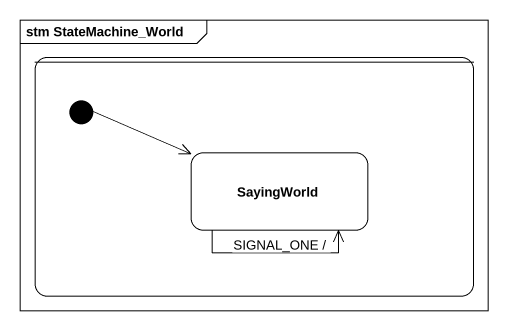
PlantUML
@startuml
mainframe stm StateMachine_World
hide empty description
state " " as state1 {
  state SayingWorld
  [*] -right-> SayingWorld
}
SayingWorld --> SayingWorld : SIGNAL_ONE /
@enduml
